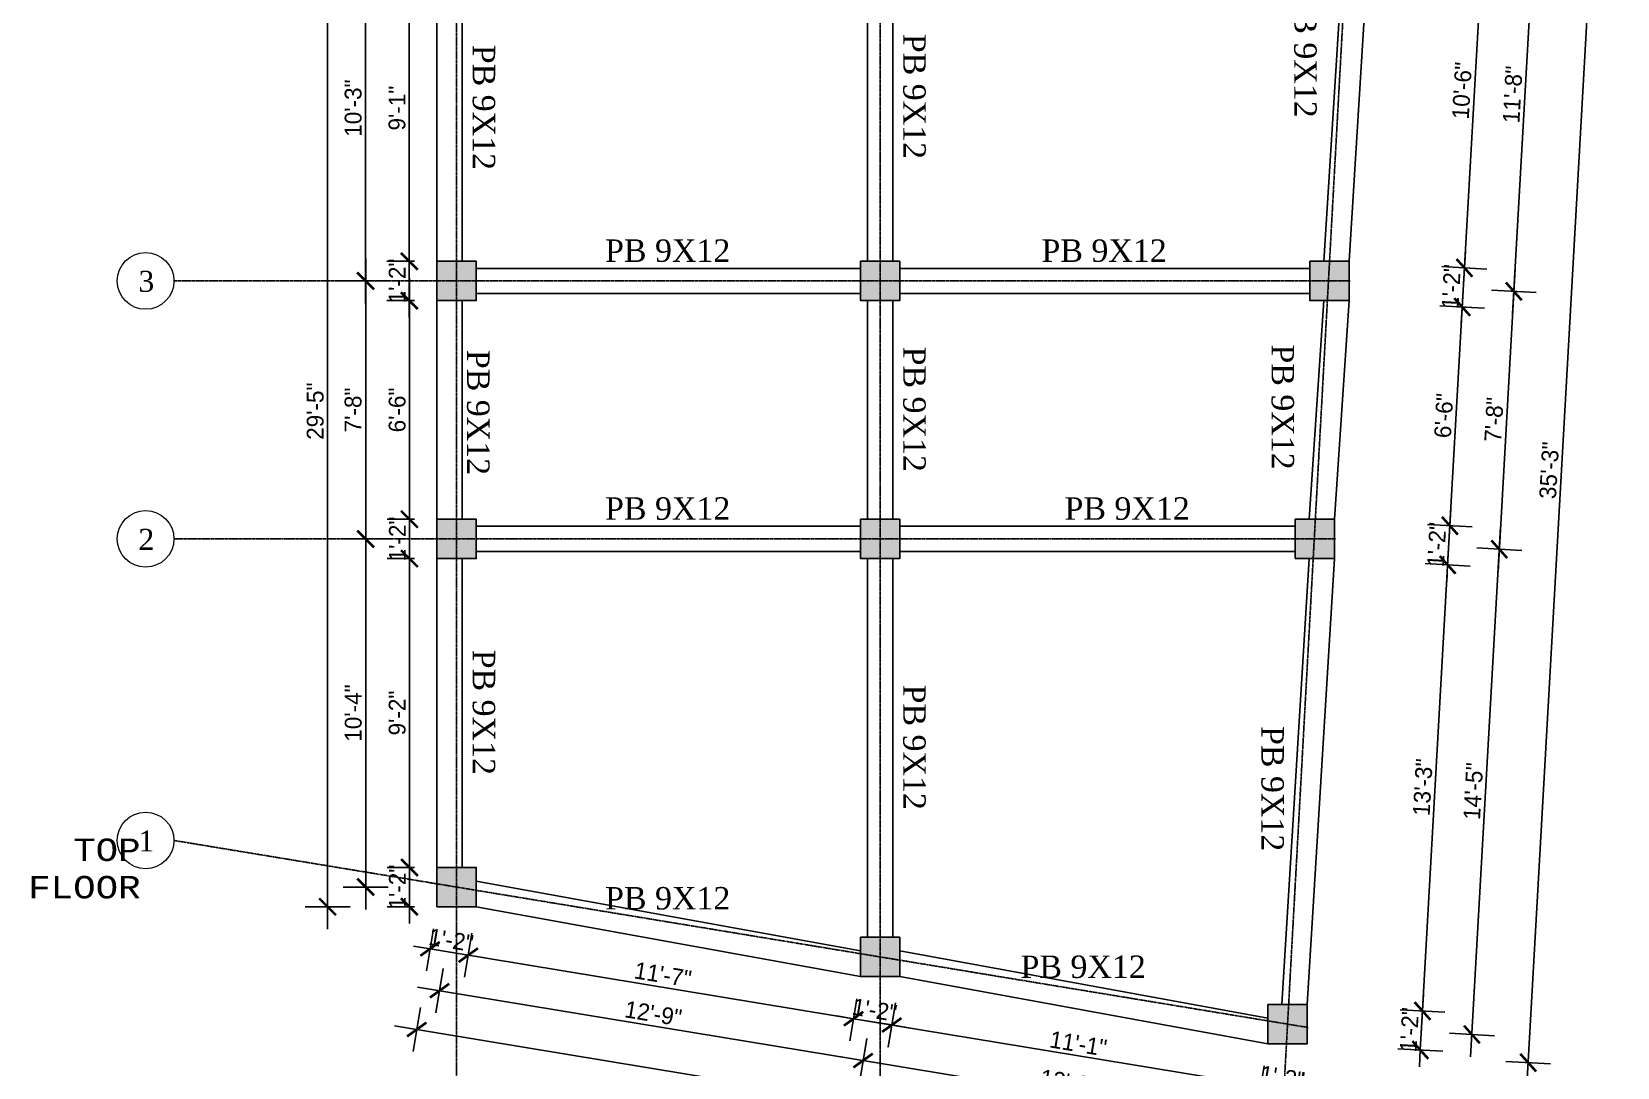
# Model space of a CAD drawing. Header units: inches. Extents: x -412 to 2766, y -9590 to -2111.
# Drawn here: x 487 to 1052, y -6211 to -5842 of the extents above; entities that cross this region are included whole.
import ezdxf

# ---------------------------------------------------------------- set-up
doc = ezdxf.new("R2010")
doc.units = ezdxf.units.IN
doc.header["$LTSCALE"] = 0.5
doc.header["$MEASUREMENT"] = 0
doc.header["$PDMODE"] = 66
doc.linetypes.add('PHANTOM2', pattern=[1.25, 0.625, -0.125, 0.125, -0.125, 0.125, -0.125])
for name, color, linetype, lineweight in [('15 TEXT', 7, 'Continuous', 15), ('COLUMN', 8, 'Continuous', 50), ('DOOR & WIN', 1, 'Continuous', 25), ('Profile ele', 4, 'Continuous', 25), ('TEXT', 220, 'Continuous', 9), ('window', 6, 'Continuous', 13)]:
    doc.layers.add(name, color=color, linetype=linetype, lineweight=lineweight)
doc.layers.add('OUTLINE', color=116, linetype='Continuous')
doc.styles.add('ARCHITECTURE', font='stylu.ttf')
doc.styles.add('arial', font='arial.ttf')
doc.styles.add('CUNEW', font='cour.ttf')
doc.styles.get("Standard").update_dxf_attribs({"font": 'arial.ttf'})
doc.dimstyles.new('8 SCALE', dxfattribs={"dimscale": 0, "dimtxt": 6, "dimasz": 6, "dimexe": 8, "dimexo": 8, "dimgap": 1.25, "dimtad": 1, "dimdec": 0, "dimzin": 3, "dimdsep": 46, "dimlunit": 4, "dimtxsty": 'ARCHITECTURE', "dimblk": 'ARCHTICK', "dimcen": 8, "dimdle": 8, "dimclrd": 5, "dimclre": 5, "dimclrt": 7, "dimadec": 0, "dimazin": 0, "dimtfac": 0.75, "dimtdec": 0, "dimtix": 1, "dimtmove": 2, "dimatfit": 3, "dimldrblk": 'ARCHTICK', "dimfxl": 8, "dimfxlon": 1, "dimtolj": 1, "dimtzin": 0, "dimlwd": -1, "dimlwe": -1, "dimarcsym": 0})

# ---------------------------------------------------------------- blocks, each defined once
blk = doc.blocks.new('52')
at = {"layer": '15 TEXT', "insert": (-16228.46, -16573, 0), "char_height": 8, "width": 201.2125, "attachment_point": 3, "style": 'CUNEW'}
blk.add_mtext('TOP\\PFLOOR', dxfattribs=at)
blk = doc.blocks.new('_ArchTick')
at = {"color": 0, "linetype": 'ByBlock', "const_width": 0.15}
blk.add_lwpolyline([(-0.5, -0.5), (0.5, 0.5)], dxfattribs=at)
blk = doc.blocks.new('*D1177')
at = {"layer": 'Defpoints', "color": 0, "transparency": 16777216}
for p in [(-13648.02, -11230.22), (-13650.87, -11247.5), (-13511.02, -11255.13)]:
    blk.add_point(p, dxfattribs=at)
at = {"layer": 'Profile ele', "color": 5, "transparency": 16777216}
for p, q in [((-13649.57, -11239.6), (-13652.17, -11255.39)), ((-13505.61, -11271.46), (-13658.76, -11246.19)), ((-13512.32, -11263.02), (-13514.8, -11278.05))]:
    blk.add_line(p, q, dxfattribs=at)
at = {"layer": 'Profile ele', "color": 5, "transparency": 16777216, "xscale": 6, "yscale": 6, "zscale": 6}
for p, rotation in [((-13650.87, -11247.5), 170.6334039608592), ((-13513.5, -11270.16), 350.6334039608591)]:
    blk.add_blockref('_ArchTick', p, dxfattribs=dict(at, rotation=rotation))
at = {"layer": 'Profile ele', "color": 7, "transparency": 16777216, "insert": (-13581.46, -11254.42), "char_height": 6, "attachment_point": 5, "rotation": 350.6334, "style": 'ARCHITECTURE'}
blk.add_mtext('\\A1;11\'-7"', dxfattribs=at)
blk = doc.blocks.new('*D1178')
at = {"layer": 'Defpoints', "color": 0, "transparency": 16777216}
for p in [(-13662.02, -11230.22), (-13648.02, -11230.22), (-13664.5, -11245.25)]:
    blk.add_point(p, dxfattribs=at)
at = {"layer": 'Profile ele', "color": 5, "transparency": 16777216}
for p, q in [((-13663.32, -11238.12), (-13665.8, -11253.14)), ((-13649.57, -11239.6), (-13652.17, -11255.39)), ((-13664.5, -11245.25), (-13670.42, -11244.27)), ((-13650.87, -11247.5), (-13664.5, -11245.25)), ((-13650.87, -11247.5), (-13644.95, -11248.47))]:
    blk.add_line(p, q, dxfattribs=at)
at = {"layer": 'Profile ele', "color": 5, "transparency": 16777216, "xscale": 6, "yscale": 6, "zscale": 6}
for p, rotation in [((-13664.5, -11245.25), 350.6334039608591), ((-13650.87, -11247.5), 170.6334039608592)]:
    blk.add_blockref('_ArchTick', p, dxfattribs=dict(at, rotation=rotation))
at = {"layer": 'Profile ele', "color": 7, "transparency": 16777216, "insert": (-13656.98, -11242.12), "char_height": 6, "attachment_point": 5, "rotation": 350.6334, "style": 'ARCHITECTURE'}
blk.add_mtext('\\A1;1\'-2"', dxfattribs=at)
blk = doc.blocks.new('*D1179')
at = {"layer": 'Defpoints', "color": 0, "transparency": 16777216}
for p in [(-13511.02, -11255.13), (-13497.02, -11255.13), (-13499.87, -11272.4)]:
    blk.add_point(p, dxfattribs=at)
at = {"layer": 'Profile ele', "color": 5, "transparency": 16777216}
for p, q in [((-13512.32, -11263.02), (-13514.8, -11278.05)), ((-13498.57, -11264.51), (-13501.17, -11280.3)), ((-13513.5, -11270.16), (-13519.42, -11269.18)), ((-13513.5, -11270.16), (-13499.87, -11272.4)), ((-13499.87, -11272.4), (-13493.95, -11273.38))]:
    blk.add_line(p, q, dxfattribs=at)
at = {"layer": 'Profile ele', "color": 5, "transparency": 16777216, "xscale": 6, "yscale": 6, "zscale": 6}
for p, rotation in [((-13513.5, -11270.16), 350.6334039608591), ((-13499.87, -11272.4), 170.6334039608592)]:
    blk.add_blockref('_ArchTick', p, dxfattribs=dict(at, rotation=rotation))
at = {"layer": 'Profile ele', "color": 7, "transparency": 16777216, "insert": (-13505.98, -11267.03), "char_height": 6, "attachment_point": 5, "rotation": 350.6334, "style": 'ARCHITECTURE'}
blk.add_mtext('\\A1;1\'-2"', dxfattribs=at)
blk = doc.blocks.new('*D1180')
at = {"layer": 'Defpoints', "color": 0, "transparency": 16777216}
for p in [(-13497.02, -11255.13), (-13365.78, -11279.09), (-13368.25, -11294.11)]:
    blk.add_point(p, dxfattribs=at)
at = {"layer": 'Profile ele', "color": 5, "transparency": 16777216}
for p, q in [((-13498.57, -11264.51), (-13501.17, -11280.3)), ((-13507.76, -11271.1), (-13360.36, -11295.42)), ((-13367.08, -11286.98), (-13369.56, -11302.01))]:
    blk.add_line(p, q, dxfattribs=at)
at = {"layer": 'Profile ele', "color": 5, "transparency": 16777216, "xscale": 6, "yscale": 6, "zscale": 6}
for p, rotation in [((-13499.87, -11272.4), 170.6334039608592), ((-13368.25, -11294.11), 350.6334039608591)]:
    blk.add_blockref('_ArchTick', p, dxfattribs=dict(at, rotation=rotation))
at = {"layer": 'Profile ele', "color": 7, "transparency": 16777216, "insert": (-13433.37, -11279.04), "char_height": 6, "attachment_point": 5, "rotation": 350.6334, "style": 'ARCHITECTURE'}
blk.add_mtext('\\A1;11\'-1"', dxfattribs=at)
blk = doc.blocks.new('*D1181')
at = {"layer": 'Defpoints', "color": 0, "transparency": 16777216}
for p in [(-13365.78, -11279.09), (-13351.9, -11281.38), (-13354.38, -11296.4)]:
    blk.add_point(p, dxfattribs=at)
at = {"layer": 'Profile ele', "color": 5, "transparency": 16777216}
for p, q in [((-13367.08, -11286.98), (-13369.56, -11302.01)), ((-13368.25, -11294.11), (-13374.17, -11293.14)), ((-13368.25, -11294.11), (-13354.38, -11296.4)), ((-13353.21, -11289.27), (-13355.69, -11304.3)), ((-13354.38, -11296.4), (-13348.46, -11297.38))]:
    blk.add_line(p, q, dxfattribs=at)
at = {"layer": 'Profile ele', "color": 5, "transparency": 16777216, "xscale": 6, "yscale": 6, "zscale": 6}
for p, rotation in [((-13368.25, -11294.11), 350.6334039608591), ((-13354.38, -11296.4), 170.6334039608592)]:
    blk.add_blockref('_ArchTick', p, dxfattribs=dict(at, rotation=rotation))
at = {"layer": 'Profile ele', "color": 7, "transparency": 16777216, "insert": (-13360.62, -11291.01), "char_height": 6, "attachment_point": 5, "rotation": 350.6334, "style": 'ARCHITECTURE'}
blk.add_mtext('\\A1;1\'-2"', dxfattribs=at)
blk = doc.blocks.new('*D1182')
at = {"layer": 'Defpoints', "color": 0, "transparency": 16777216}
for p in [(-13655.02, -11223.22), (-13504.02, -11248.13), (-13510.11, -11285.08)]:
    blk.add_point(p, dxfattribs=at)
at = {"layer": 'Profile ele', "color": 5, "transparency": 16777216}
for p, q in [((-13659.81, -11252.28), (-13662.42, -11268.06)), ((-13669.01, -11258.87), (-13502.22, -11286.38)), ((-13508.81, -11277.18), (-13511.42, -11292.97))]:
    blk.add_line(p, q, dxfattribs=at)
at = {"layer": 'Profile ele', "color": 5, "transparency": 16777216, "xscale": 6, "yscale": 6, "zscale": 6}
for p, rotation in [((-13661.11, -11260.17), 170.6334039608233), ((-13510.11, -11285.08), 350.6334039608233)]:
    blk.add_blockref('_ArchTick', p, dxfattribs=dict(at, rotation=rotation))
at = {"layer": 'Profile ele', "color": 7, "transparency": 16777216, "insert": (-13584.91, -11268.33), "char_height": 6, "attachment_point": 5, "rotation": 350.6334, "style": 'ARCHITECTURE'}
blk.add_mtext('\\A1;12\'-9"', dxfattribs=at)
blk = doc.blocks.new('*D1183')
at = {"layer": 'Defpoints', "color": 0, "transparency": 16777216}
for p in [(-13504.02, -11248.13), (-13358.78, -11272.09), (-13364.87, -11309.04)]:
    blk.add_point(p, dxfattribs=at)
at = {"layer": 'Profile ele', "color": 5, "transparency": 16777216}
for p, q in [((-13508.81, -11277.19), (-13511.42, -11292.97)), ((-13518.01, -11283.78), (-13356.98, -11310.34)), ((-13363.57, -11301.14), (-13366.17, -11316.93))]:
    blk.add_line(p, q, dxfattribs=at)
at = {"layer": 'Profile ele', "color": 5, "transparency": 16777216, "xscale": 6, "yscale": 6, "zscale": 6}
for p, rotation in [((-13510.12, -11285.08), 170.6334039608592), ((-13364.87, -11309.04), 350.6334039608591)]:
    blk.add_blockref('_ArchTick', p, dxfattribs=dict(at, rotation=rotation))
at = {"layer": 'Profile ele', "color": 7, "transparency": 16777216, "insert": (-13436.78, -11292.76), "char_height": 6, "attachment_point": 5, "rotation": 350.6334, "style": 'ARCHITECTURE'}
blk.add_mtext('\\A1;12\'-3"', dxfattribs=at)
blk = doc.blocks.new('*D1184')
at = {"layer": 'Defpoints', "color": 0, "transparency": 16777216}
for p in [(-13662.02, -11230.22), (-13669.24, -11274.01), (-13351.9, -11281.38)]:
    blk.add_point(p, dxfattribs=at)
at = {"layer": 'Profile ele', "color": 5, "transparency": 16777216}
for p, q in [((-13667.94, -11266.12), (-13670.55, -11281.91)), ((-13351.23, -11326.47), (-13677.14, -11272.71)), ((-13357.83, -11317.27), (-13360.43, -11333.06))]:
    blk.add_line(p, q, dxfattribs=at)
at = {"layer": 'Profile ele', "color": 5, "transparency": 16777216, "xscale": 6, "yscale": 6, "zscale": 6}
for p, rotation in [((-13669.24, -11274.01), 170.6334039608233), ((-13359.13, -11325.17), 350.6334039608233)]:
    blk.add_blockref('_ArchTick', p, dxfattribs=dict(at, rotation=rotation))
at = {"layer": 'Profile ele', "color": 7, "transparency": 16777216, "insert": (-13513.48, -11295.29), "char_height": 6, "attachment_point": 5, "rotation": 350.6334, "style": 'ARCHITECTURE'}
blk.add_mtext('\\A1;26\'-2"', dxfattribs=at)
blk = doc.blocks.new('*D1185')
at = {"layer": 'Defpoints', "color": 0, "transparency": 16777216}
for p in [(-13671.84, -11106.09), (-13662.02, -11106.09), (-13662.02, -11216.22)]:
    blk.add_point(p, dxfattribs=at)
at = {"layer": 'Profile ele', "color": 5, "transparency": 16777216}
for p, q in [((-13671.84, -11224.22), (-13671.84, -11098.09)), ((-13670.02, -11106.09), (-13679.84, -11106.09)), ((-13670.02, -11216.22), (-13679.84, -11216.22))]:
    blk.add_line(p, q, dxfattribs=at)
at = {"layer": 'Profile ele', "color": 5, "transparency": 16777216, "xscale": 6, "yscale": 6, "zscale": 6}
for p, rotation in [((-13671.84, -11106.09), 90), ((-13671.84, -11216.22), 270)]:
    blk.add_blockref('_ArchTick', p, dxfattribs=dict(at, rotation=rotation))
at = {"layer": 'Profile ele', "color": 7, "transparency": 16777216, "insert": (-13676.19, -11161.16), "char_height": 6, "attachment_point": 5, "rotation": 90, "style": 'ARCHITECTURE'}
blk.add_mtext('\\A1;9\'-2"', dxfattribs=at)
blk = doc.blocks.new('*D1186')
at = {"layer": 'Defpoints', "color": 0, "transparency": 16777216}
for p in [(-13671.84, -11092.09), (-13662.02, -11092.09), (-13662.02, -11106.09)]:
    blk.add_point(p, dxfattribs=at)
at = {"layer": 'Profile ele', "color": 5, "transparency": 16777216}
for p, q in [((-13671.84, -11092.09), (-13671.84, -11086.09)), ((-13670.02, -11092.09), (-13679.84, -11092.09)), ((-13671.84, -11106.09), (-13671.84, -11092.09)), ((-13670.02, -11106.09), (-13679.84, -11106.09)), ((-13671.84, -11106.09), (-13671.84, -11112.09))]:
    blk.add_line(p, q, dxfattribs=at)
at = {"layer": 'Profile ele', "color": 5, "transparency": 16777216, "xscale": 6, "yscale": 6, "zscale": 6}
for p, rotation in [((-13671.84, -11092.09), 270), ((-13671.84, -11106.09), 90)]:
    blk.add_blockref('_ArchTick', p, dxfattribs=dict(at, rotation=rotation))
at = {"layer": 'Profile ele', "color": 7, "transparency": 16777216, "insert": (-13676.15, -11099.09), "char_height": 6, "attachment_point": 5, "rotation": 90, "style": 'ARCHITECTURE'}
blk.add_mtext('\\A1;1\'-2"', dxfattribs=at)
blk = doc.blocks.new('*D1187')
at = {"layer": 'Defpoints', "color": 0, "transparency": 16777216}
for p in [(-13671.84, -11014.09), (-13662.02, -11014.09), (-13662.02, -11092.09)]:
    blk.add_point(p, dxfattribs=at)
at = {"layer": 'Profile ele', "color": 5, "transparency": 16777216}
for p, q in [((-13671.84, -11100.09), (-13671.84, -11006.09)), ((-13670.02, -11014.09), (-13679.84, -11014.09)), ((-13670.02, -11092.09), (-13679.84, -11092.09))]:
    blk.add_line(p, q, dxfattribs=at)
at = {"layer": 'Profile ele', "color": 5, "transparency": 16777216, "xscale": 6, "yscale": 6, "zscale": 6}
for p, rotation in [((-13671.84, -11014.09), 90), ((-13671.84, -11092.09), 270)]:
    blk.add_blockref('_ArchTick', p, dxfattribs=dict(at, rotation=rotation))
at = {"layer": 'Profile ele', "color": 7, "transparency": 16777216, "insert": (-13676.21, -11053.09), "char_height": 6, "attachment_point": 5, "rotation": 90, "style": 'ARCHITECTURE'}
blk.add_mtext('\\A1;6\'-6"', dxfattribs=at)
blk = doc.blocks.new('*D1188')
at = {"layer": 'Defpoints', "color": 0, "transparency": 16777216}
for p in [(-13671.91, -11000.09), (-13662.02, -11000.09), (-13662.02, -11014.09)]:
    blk.add_point(p, dxfattribs=at)
at = {"layer": 'Profile ele', "color": 5, "transparency": 16777216}
for p, q in [((-13671.91, -11000.09), (-13671.91, -10994.09)), ((-13670.02, -11000.09), (-13679.91, -11000.09)), ((-13671.91, -11014.09), (-13671.91, -11000.09)), ((-13670.02, -11014.09), (-13679.91, -11014.09)), ((-13671.91, -11014.09), (-13671.91, -11020.09))]:
    blk.add_line(p, q, dxfattribs=at)
at = {"layer": 'Profile ele', "color": 5, "transparency": 16777216, "xscale": 6, "yscale": 6, "zscale": 6}
for p, rotation in [((-13671.91, -11000.09), 270), ((-13671.91, -11014.09), 90)]:
    blk.add_blockref('_ArchTick', p, dxfattribs=dict(at, rotation=rotation))
at = {"layer": 'Profile ele', "color": 7, "transparency": 16777216, "insert": (-13676.22, -11007.09), "char_height": 6, "attachment_point": 5, "rotation": 90, "style": 'ARCHITECTURE'}
blk.add_mtext('\\A1;1\'-2"', dxfattribs=at)
blk = doc.blocks.new('*D1189')
at = {"layer": 'Defpoints', "color": 0, "transparency": 16777216}
for p in [(-13671.91, -10890.81), (-13662.02, -10890.81), (-13662.02, -11000.09)]:
    blk.add_point(p, dxfattribs=at)
at = {"layer": 'Profile ele', "color": 5, "transparency": 16777216}
for p, q in [((-13671.91, -11008.09), (-13671.91, -10882.81)), ((-13670.02, -10890.81), (-13679.91, -10890.81)), ((-13670.02, -11000.09), (-13679.91, -11000.09))]:
    blk.add_line(p, q, dxfattribs=at)
at = {"layer": 'Profile ele', "color": 5, "transparency": 16777216, "xscale": 6, "yscale": 6, "zscale": 6}
for p, rotation in [((-13671.91, -10890.81), 90), ((-13671.91, -11000.09), 270)]:
    blk.add_blockref('_ArchTick', p, dxfattribs=dict(at, rotation=rotation))
at = {"layer": 'Profile ele', "color": 7, "transparency": 16777216, "insert": (-13676.26, -10945.45), "char_height": 6, "attachment_point": 5, "rotation": 90, "style": 'ARCHITECTURE'}
blk.add_mtext('\\A1;9\'-1"', dxfattribs=at)
blk = doc.blocks.new('*D1191')
at = {"layer": 'Defpoints', "color": 0, "transparency": 16777216}
for p in [(-13687.44, -11099.09), (-13655.02, -11099.09), (-13655.02, -11223.22)]:
    blk.add_point(p, dxfattribs=at)
at = {"layer": 'Profile ele', "color": 5, "transparency": 16777216}
for p, q in [((-13687.44, -11231.22), (-13687.44, -11091.09)), ((-13679.44, -11099.09), (-13695.44, -11099.09)), ((-13679.44, -11223.22), (-13695.44, -11223.22))]:
    blk.add_line(p, q, dxfattribs=at)
at = {"layer": 'Profile ele', "color": 5, "transparency": 16777216, "xscale": 6, "yscale": 6, "zscale": 6}
for p, rotation in [((-13687.44, -11099.09), 90), ((-13687.44, -11223.22), 270)]:
    blk.add_blockref('_ArchTick', p, dxfattribs=dict(at, rotation=rotation))
at = {"layer": 'Profile ele', "color": 7, "transparency": 16777216, "insert": (-13691.85, -11161.16), "char_height": 6, "attachment_point": 5, "rotation": 90, "style": 'ARCHITECTURE'}
blk.add_mtext('\\A1;10\'-4"', dxfattribs=at)
blk = doc.blocks.new('*D1192')
at = {"layer": 'Defpoints', "color": 0, "transparency": 16777216}
for p in [(-13687.44, -11007.09), (-13655.02, -11007.09), (-13655.02, -11099.09)]:
    blk.add_point(p, dxfattribs=at)
at = {"layer": 'Profile ele', "color": 5, "transparency": 16777216}
for p, q in [((-13687.44, -11107.09), (-13687.44, -10999.09)), ((-13679.44, -11007.09), (-13695.44, -11007.09)), ((-13679.44, -11099.09), (-13695.44, -11099.09))]:
    blk.add_line(p, q, dxfattribs=at)
at = {"layer": 'Profile ele', "color": 5, "transparency": 16777216, "xscale": 6, "yscale": 6, "zscale": 6}
for p, rotation in [((-13687.44, -11007.09), 90), ((-13687.44, -11099.09), 270)]:
    blk.add_blockref('_ArchTick', p, dxfattribs=dict(at, rotation=rotation))
at = {"layer": 'Profile ele', "color": 7, "transparency": 16777216, "insert": (-13691.91, -11053.09), "char_height": 6, "attachment_point": 5, "rotation": 90, "style": 'ARCHITECTURE'}
blk.add_mtext('\\A1;7\'-8"', dxfattribs=at)
blk = doc.blocks.new('*D1193')
at = {"layer": 'Defpoints', "color": 0, "transparency": 16777216}
for p in [(-13687.51, -10883.81), (-13655.02, -10883.81), (-13655.02, -11007.09)]:
    blk.add_point(p, dxfattribs=at)
at = {"layer": 'Profile ele', "color": 5, "transparency": 16777216}
for p, q in [((-13687.51, -11015.09), (-13687.51, -10875.81)), ((-13679.51, -10883.81), (-13695.51, -10883.81)), ((-13679.51, -11007.09), (-13695.51, -11007.09))]:
    blk.add_line(p, q, dxfattribs=at)
at = {"layer": 'Profile ele', "color": 5, "transparency": 16777216, "xscale": 6, "yscale": 6, "zscale": 6}
for p, rotation in [((-13687.51, -10883.81), 90), ((-13687.51, -11007.09), 270)]:
    blk.add_blockref('_ArchTick', p, dxfattribs=dict(at, rotation=rotation))
at = {"layer": 'Profile ele', "color": 7, "transparency": 16777216, "insert": (-13691.89, -10945.45), "char_height": 6, "attachment_point": 5, "rotation": 90, "style": 'ARCHITECTURE'}
blk.add_mtext('\\A1;10\'-3"', dxfattribs=at)
blk = doc.blocks.new('*D1194')
at = {"layer": 'Defpoints', "color": 0, "transparency": 16777216}
for p in [(-13701.03, -10876.81), (-13662.02, -10876.81), (-13662.02, -11230.22)]:
    blk.add_point(p, dxfattribs=at)
at = {"layer": 'Profile ele', "color": 5, "transparency": 16777216}
for p, q in [((-13701.03, -11238.22), (-13701.03, -10868.81)), ((-13693.03, -10876.81), (-13709.03, -10876.81)), ((-13693.03, -11230.22), (-13709.03, -11230.22))]:
    blk.add_line(p, q, dxfattribs=at)
at = {"layer": 'Profile ele', "color": 5, "transparency": 16777216, "xscale": 6, "yscale": 6, "zscale": 6}
for p, rotation in [((-13701.03, -10876.81), 90), ((-13701.03, -11230.22), 270)]:
    blk.add_blockref('_ArchTick', p, dxfattribs=dict(at, rotation=rotation))
at = {"layer": 'Profile ele', "color": 7, "transparency": 16777216, "insert": (-13705.41, -11053.52), "char_height": 6, "attachment_point": 5, "rotation": 90, "style": 'ARCHITECTURE'}
blk.add_mtext('\\A1;29\'-5"', dxfattribs=at)
blk = doc.blocks.new('*D1196')
at = {"layer": 'Defpoints', "color": 0, "transparency": 16777216}
for p in [(-13328.96, -10874.23), (-13336.84, -11000.09), (-13295.72, -11002.41)]:
    blk.add_point(p, dxfattribs=at)
at = {"layer": 'Profile ele', "color": 5, "transparency": 16777216}
for p, q in [((-13288.18, -10868.51), (-13296.17, -11010.4)), ((-13296.61, -10876.05), (-13280.64, -10876.95)), ((-13303.71, -11001.96), (-13287.73, -11002.86))]:
    blk.add_line(p, q, dxfattribs=at)
at = {"layer": 'Profile ele', "color": 5, "transparency": 16777216, "xscale": 6, "yscale": 6, "zscale": 6}
for p, rotation in [((-13288.63, -10876.5), 86.77451339905117), ((-13295.72, -11002.41), 266.7745133990512)]:
    blk.add_blockref('_ArchTick', p, dxfattribs=dict(at, rotation=rotation))
at = {"layer": 'Profile ele', "color": 7, "transparency": 16777216, "insert": (-13296.55, -10939.21), "char_height": 6, "attachment_point": 5, "rotation": 86.7745, "style": 'ARCHITECTURE'}
blk.add_mtext('\\A1;10\'-6"', dxfattribs=at)
blk = doc.blocks.new('*D1197')
at = {"layer": 'Defpoints', "color": 0, "transparency": 16777216}
for p in [(-13336.84, -11000.09), (-13336.84, -11014.09), (-13296.51, -11016.37)]:
    blk.add_point(p, dxfattribs=at)
at = {"layer": 'Profile ele', "color": 5, "transparency": 16777216}
for p, q in [((-13295.72, -11002.41), (-13295.38, -10996.42)), ((-13303.71, -11001.96), (-13287.73, -11002.86)), ((-13295.72, -11002.41), (-13296.51, -11016.37)), ((-13304.49, -11015.92), (-13288.52, -11016.82)), ((-13296.51, -11016.37), (-13296.85, -11022.36))]:
    blk.add_line(p, q, dxfattribs=at)
at = {"layer": 'Profile ele', "color": 5, "transparency": 16777216, "xscale": 6, "yscale": 6, "zscale": 6}
for p, rotation in [((-13295.72, -11002.41), 266.7745133990512), ((-13296.51, -11016.37), 86.77451339905117)]:
    blk.add_blockref('_ArchTick', p, dxfattribs=dict(at, rotation=rotation))
at = {"layer": 'Profile ele', "color": 7, "transparency": 16777216, "insert": (-13300.42, -11009.15), "char_height": 6, "attachment_point": 5, "rotation": 86.7745, "style": 'ARCHITECTURE'}
blk.add_mtext('\\A1;1\'-2"', dxfattribs=at)
blk = doc.blocks.new('*D1198')
at = {"layer": 'Defpoints', "color": 0, "transparency": 16777216}
for p in [(-13336.84, -11014.09), (-13341.97, -11092.05), (-13300.9, -11094.37)]:
    blk.add_point(p, dxfattribs=at)
at = {"layer": 'Profile ele', "color": 5, "transparency": 16777216}
for p, q in [((-13296.06, -11008.38), (-13301.35, -11102.36)), ((-13304.49, -11015.92), (-13288.52, -11016.82)), ((-13308.89, -11093.92), (-13292.92, -11094.82))]:
    blk.add_line(p, q, dxfattribs=at)
at = {"layer": 'Profile ele', "color": 5, "transparency": 16777216, "xscale": 6, "yscale": 6, "zscale": 6}
for p, rotation in [((-13296.51, -11016.37), 86.77451339905117), ((-13300.9, -11094.37), 266.7745133990512)]:
    blk.add_blockref('_ArchTick', p, dxfattribs=dict(at, rotation=rotation))
at = {"layer": 'Profile ele', "color": 7, "transparency": 16777216, "insert": (-13303.06, -11055.12), "char_height": 6, "attachment_point": 5, "rotation": 86.7745, "style": 'ARCHITECTURE'}
blk.add_mtext('\\A1;6\'-6"', dxfattribs=at)
blk = doc.blocks.new('*D1199')
at = {"layer": 'Defpoints', "color": 0, "transparency": 16777216}
for p in [(-13341.97, -11092.05), (-13342.02, -11106.05), (-13301.69, -11108.33)]:
    blk.add_point(p, dxfattribs=at)
at = {"layer": 'Profile ele', "color": 5, "transparency": 16777216}
for p, q in [((-13300.9, -11094.37), (-13300.57, -11088.38)), ((-13308.89, -11093.92), (-13292.92, -11094.82)), ((-13300.9, -11094.37), (-13301.69, -11108.33)), ((-13309.68, -11107.88), (-13293.7, -11108.78)), ((-13301.69, -11108.33), (-13302.03, -11114.32))]:
    blk.add_line(p, q, dxfattribs=at)
at = {"layer": 'Profile ele', "color": 5, "transparency": 16777216, "xscale": 6, "yscale": 6, "zscale": 6}
for p, rotation in [((-13300.9, -11094.37), 266.7745133990512), ((-13301.69, -11108.33), 86.77451339905117)]:
    blk.add_blockref('_ArchTick', p, dxfattribs=dict(at, rotation=rotation))
at = {"layer": 'Profile ele', "color": 7, "transparency": 16777216, "insert": (-13305.6, -11101.11), "char_height": 6, "attachment_point": 5, "rotation": 86.7745, "style": 'ARCHITECTURE'}
blk.add_mtext('\\A1;1\'-2"', dxfattribs=at)
blk = doc.blocks.new('*D1200')
at = {"layer": 'Defpoints', "color": 0, "transparency": 16777216}
for p in [(-13342.02, -11106.05), (-13351.82, -11265.09), (-13310.66, -11267.41)]:
    blk.add_point(p, dxfattribs=at)
at = {"layer": 'Profile ele', "color": 5, "transparency": 16777216}
for p, q in [((-13301.24, -11100.34), (-13311.11, -11275.4)), ((-13309.68, -11107.88), (-13293.7, -11108.78)), ((-13318.64, -11266.96), (-13302.67, -11267.86))]:
    blk.add_line(p, q, dxfattribs=at)
at = {"layer": 'Profile ele', "color": 5, "transparency": 16777216, "xscale": 6, "yscale": 6, "zscale": 6}
for p, rotation in [((-13301.69, -11108.33), 86.77451339905117), ((-13310.66, -11267.41), 266.7745133990512)]:
    blk.add_blockref('_ArchTick', p, dxfattribs=dict(at, rotation=rotation))
at = {"layer": 'Profile ele', "color": 7, "transparency": 16777216, "insert": (-13310.52, -11187.62), "char_height": 6, "attachment_point": 5, "rotation": 86.7745, "style": 'ARCHITECTURE'}
blk.add_mtext('\\A1;13\'-3"', dxfattribs=at)
blk = doc.blocks.new('*D1201')
at = {"layer": 'Defpoints', "color": 0, "transparency": 16777216}
for p in [(-13351.82, -11265.09), (-13351.77, -11279.04), (-13311.44, -11281.31)]:
    blk.add_point(p, dxfattribs=at)
at = {"layer": 'Profile ele', "color": 5, "transparency": 16777216}
for p, q in [((-13310.66, -11267.41), (-13310.32, -11261.42)), ((-13318.64, -11266.96), (-13302.67, -11267.86)), ((-13310.66, -11267.41), (-13311.44, -11281.31)), ((-13319.43, -11280.86), (-13303.45, -11281.76)), ((-13311.44, -11281.31), (-13311.78, -11287.3))]:
    blk.add_line(p, q, dxfattribs=at)
at = {"layer": 'Profile ele', "color": 5, "transparency": 16777216, "xscale": 6, "yscale": 6, "zscale": 6}
for p, rotation in [((-13310.66, -11267.41), 266.7745133990512), ((-13311.44, -11281.31), 86.77451339905117)]:
    blk.add_blockref('_ArchTick', p, dxfattribs=dict(at, rotation=rotation))
at = {"layer": 'Profile ele', "color": 7, "transparency": 16777216, "insert": (-13315.35, -11274.12), "char_height": 6, "attachment_point": 5, "rotation": 86.7745, "style": 'ARCHITECTURE'}
blk.add_mtext('\\A1;1\'-2"', dxfattribs=at)
blk = doc.blocks.new('*D1202')
at = {"layer": 'Defpoints', "color": 0, "transparency": 16777216}
for p in [(-13349.02, -11099.05), (-13283.28, -11102.76), (-13358.78, -11272.09)]:
    blk.add_point(p, dxfattribs=at)
at = {"layer": 'Profile ele', "color": 5, "transparency": 16777216}
for p, q in [((-13293.49, -11283.78), (-13282.83, -11094.77)), ((-13291.27, -11102.31), (-13275.3, -11103.21)), ((-13301.02, -11275.34), (-13285.05, -11276.24))]:
    blk.add_line(p, q, dxfattribs=at)
at = {"layer": 'Profile ele', "color": 5, "transparency": 16777216, "xscale": 6, "yscale": 6, "zscale": 6}
for p, rotation in [((-13283.28, -11102.76), 86.77450968717929), ((-13293.04, -11275.79), 266.7745096871793)]:
    blk.add_blockref('_ArchTick', p, dxfattribs=dict(at, rotation=rotation))
at = {"layer": 'Profile ele', "color": 7, "transparency": 16777216, "insert": (-13292.54, -11189.03), "char_height": 6, "attachment_point": 5, "rotation": 86.7745, "style": 'ARCHITECTURE'}
blk.add_mtext('\\A1;14\'-5"', dxfattribs=at)
blk = doc.blocks.new('*D1203')
at = {"layer": 'Defpoints', "color": 0, "transparency": 16777216}
for p in [(-13343.84, -11007.09), (-13278.1, -11010.8), (-13349.02, -11099.05)]:
    blk.add_point(p, dxfattribs=at)
at = {"layer": 'Profile ele', "color": 5, "transparency": 16777216}
for p, q in [((-13283.73, -11110.75), (-13277.65, -11002.81)), ((-13286.09, -11010.35), (-13270.11, -11011.25)), ((-13291.27, -11102.31), (-13275.29, -11103.21))]:
    blk.add_line(p, q, dxfattribs=at)
at = {"layer": 'Profile ele', "color": 5, "transparency": 16777216, "xscale": 6, "yscale": 6, "zscale": 6}
for p, rotation in [((-13278.1, -11010.8), 86.77451339905117), ((-13283.28, -11102.76), 266.7745133990512)]:
    blk.add_blockref('_ArchTick', p, dxfattribs=dict(at, rotation=rotation))
at = {"layer": 'Profile ele', "color": 7, "transparency": 16777216, "insert": (-13285.15, -11056.53), "char_height": 6, "attachment_point": 5, "rotation": 86.7745, "style": 'ARCHITECTURE'}
blk.add_mtext('\\A1;7\'-8"', dxfattribs=at)
blk = doc.blocks.new('*D1204')
at = {"layer": 'Defpoints', "color": 0, "transparency": 16777216}
for p in [(-13335.96, -10867.23), (-13270.22, -10870.93), (-13343.84, -11007.09)]:
    blk.add_point(p, dxfattribs=at)
at = {"layer": 'Profile ele', "color": 5, "transparency": 16777216}
for p, q in [((-13278.55, -11018.79), (-13269.77, -10862.94)), ((-13278.2, -10870.48), (-13262.23, -10871.38)), ((-13286.09, -11010.35), (-13270.11, -11011.25))]:
    blk.add_line(p, q, dxfattribs=at)
at = {"layer": 'Profile ele', "color": 5, "transparency": 16777216, "xscale": 6, "yscale": 6, "zscale": 6}
for p, rotation in [((-13270.22, -10870.93), 86.77451339905117), ((-13278.1, -11010.8), 266.7745133990512)]:
    blk.add_blockref('_ArchTick', p, dxfattribs=dict(at, rotation=rotation))
at = {"layer": 'Profile ele', "color": 7, "transparency": 16777216, "insert": (-13278.5, -10940.62), "char_height": 6, "attachment_point": 5, "rotation": 86.7745, "style": 'ARCHITECTURE'}
blk.add_mtext('\\A1;11\'-8"', dxfattribs=at)
blk = doc.blocks.new('*D1205')
at = {"layer": 'Defpoints', "color": 0, "transparency": 16777216}
for p in [(-13328.13, -10859.45), (-13249.2, -10863.9), (-13351.9, -11281.38)]:
    blk.add_point(p, dxfattribs=at)
at = {"layer": 'Profile ele', "color": 5, "transparency": 16777216}
for p, q in [((-13273.43, -11293.81), (-13248.75, -10855.91)), ((-13257.19, -10863.45), (-13241.22, -10864.35)), ((-13280.97, -11285.38), (-13264.99, -11286.28))]:
    blk.add_line(p, q, dxfattribs=at)
at = {"layer": 'Profile ele', "color": 5, "transparency": 16777216, "xscale": 6, "yscale": 6, "zscale": 6}
for p, rotation in [((-13249.2, -10863.9), 86.77451339904515), ((-13272.98, -11285.83), 266.7745133990452)]:
    blk.add_blockref('_ArchTick', p, dxfattribs=dict(at, rotation=rotation))
at = {"layer": 'Profile ele', "color": 7, "transparency": 16777216, "insert": (-13265.47, -11074.62), "char_height": 6, "attachment_point": 5, "rotation": 86.7745, "style": 'ARCHITECTURE'}
blk.add_mtext('\\A1;35\'-3"', dxfattribs=at)
blk = doc.blocks.new('*D1207')
at = {"layer": 'Defpoints', "color": 0, "transparency": 16777216}
for p in [(-13662.02, -11216.22), (-13671.84, -11230.22), (-13662.02, -11230.22)]:
    blk.add_point(p, dxfattribs=at)
at = {"layer": 'Profile ele', "color": 5, "transparency": 16777216}
for p, q in [((-13671.84, -11216.22), (-13671.84, -11210.22)), ((-13670.02, -11216.22), (-13679.84, -11216.22)), ((-13671.84, -11216.22), (-13671.84, -11230.22)), ((-13670.02, -11230.22), (-13679.84, -11230.22)), ((-13671.84, -11230.22), (-13671.84, -11236.22))]:
    blk.add_line(p, q, dxfattribs=at)
at = {"layer": 'Profile ele', "color": 5, "transparency": 16777216, "xscale": 6, "yscale": 6, "zscale": 6}
for p, rotation in [((-13671.84, -11216.22), 270), ((-13671.84, -11230.22), 90)]:
    blk.add_blockref('_ArchTick', p, dxfattribs=dict(at, rotation=rotation))
at = {"layer": 'Profile ele', "color": 7, "transparency": 16777216, "insert": (-13676.15, -11223.22), "char_height": 6, "attachment_point": 5, "rotation": 90, "style": 'ARCHITECTURE'}
blk.add_mtext('\\A1;1\'-2"', dxfattribs=at)
blk = doc.blocks.new('60')
at = {"layer": 'COLUMN'}
h = blk.add_hatch(color=256, dxfattribs=at)
h.dxf.hatch_style = 1
h.paths.add_polyline_path([(-13648.02, -11014.09), (-13648.02, -11000.09), (-13662.02, -11000.09), (-13662.02, -11014.09)])
h = blk.add_hatch(color=256, dxfattribs=at)
h.dxf.hatch_style = 1
h.paths.add_polyline_path([(-13497.02, -11014.09), (-13497.02, -11000.09), (-13511.02, -11000.09), (-13511.02, -11014.09)])
h = blk.add_hatch(color=256, dxfattribs=at)
h.dxf.hatch_style = 1
h.paths.add_polyline_path([(-13336.84, -11014.09), (-13336.84, -11000.09), (-13350.84, -11000.09), (-13350.84, -11014.09)])
h = blk.add_hatch(color=256, dxfattribs=at)
h.dxf.hatch_style = 1
h.paths.add_polyline_path([(-13648.02, -11106.09), (-13648.02, -11092.09), (-13662.02, -11092.09), (-13662.02, -11106.09)])
h = blk.add_hatch(color=256, dxfattribs=at)
h.dxf.hatch_style = 1
h.paths.add_polyline_path([(-13497.02, -11106.09), (-13497.02, -11092.09), (-13511.02, -11092.09), (-13511.02, -11106.09)])
h = blk.add_hatch(color=256, dxfattribs=at)
h.dxf.hatch_style = 1
h.paths.add_polyline_path([(-13342.02, -11106.05), (-13342.02, -11092.05), (-13356.02, -11092.05), (-13356.02, -11106.05)])
h = blk.add_hatch(color=256, dxfattribs=at)
h.dxf.hatch_style = 1
h.paths.add_polyline_path([(-13648.02, -11230.22), (-13648.02, -11216.22), (-13662.02, -11216.22), (-13662.02, -11230.22)])
h = blk.add_hatch(color=256, dxfattribs=at)
h.dxf.hatch_style = 1
h.paths.add_polyline_path([(-13497.02, -11255.13), (-13497.02, -11241.13), (-13511.02, -11241.13), (-13511.02, -11255.13)])
h = blk.add_hatch(color=256, dxfattribs=at)
h.dxf.hatch_style = 1
h.paths.add_polyline_path([(-13351.78, -11279.09), (-13351.78, -11265.09), (-13365.78, -11265.09), (-13365.78, -11279.09)])
at = {"layer": 'DOOR & WIN', "color": 6, "linetype": 'PHANTOM2'}
for p, q in [((-13504.04, -11329.66), (-13504.04, -10800.6)), ((-13363.46, -11357.25), (-13332.78, -10799.83)), ((-13655.04, -11300.02), (-13655.04, -10808.45)), ((-13336.45, -11007.09), (-13755.8, -11007.09)), ((-13341.63, -11099.05), (-13755.8, -11099.05)), ((-13351.45, -11273.3), (-13755.8, -11206.6))]:
    blk.add_line(p, q, dxfattribs=at)
at = {"layer": 'OUTLINE'}
for points in [[(-13662.02, -11000.09), (-13648.02, -11000.09), (-13648.02, -11014.09), (-13662.02, -11014.09)], [(-13511.02, -11000.09), (-13497.02, -11000.09), (-13497.02, -11014.09), (-13511.02, -11014.09)], [(-13350.84, -11000.09), (-13336.84, -11000.09), (-13336.84, -11014.09), (-13350.84, -11014.09)], [(-13662.02, -11092.09), (-13648.02, -11092.09), (-13648.02, -11106.09), (-13662.02, -11106.09)], [(-13511.02, -11092.09), (-13497.02, -11092.09), (-13497.02, -11106.09), (-13511.02, -11106.09)], [(-13356.02, -11092.05), (-13342.02, -11092.05), (-13342.02, -11106.05), (-13356.02, -11106.05)], [(-13662.02, -11216.22), (-13648.02, -11216.22), (-13648.02, -11230.22), (-13662.02, -11230.22)], [(-13511.02, -11241.13), (-13497.02, -11241.13), (-13497.02, -11255.13), (-13511.02, -11255.13)], [(-13365.78, -11265.09), (-13351.78, -11265.09), (-13351.78, -11279.09), (-13365.78, -11279.09)]]:
    blk.add_lwpolyline(points, close=True, dxfattribs=at)
at = {"layer": 'Profile ele'}
for p, q in [((-13345.86, -11000.09), (-13337.98, -10874.23)), ((-13336.84, -11000.09), (-13328.96, -10874.23)), ((-13508.52, -10882.96), (-13508.54, -11000.09)), ((-13499.52, -10882.96), (-13499.54, -11000.09)), ((-13662.02, -11000.09), (-13662.02, -10890.81)), ((-13653.02, -11000.09), (-13653.02, -10890.81)), ((-13648.02, -11002.59), (-13511.02, -11002.59)), ((-13497.02, -11002.59), (-13350.84, -11002.59)), ((-13648.02, -11011.59), (-13511.02, -11011.59)), ((-13497.02, -11011.59), (-13350.84, -11011.59)), ((-13662.02, -11092.09), (-13662.02, -11014.09)), ((-13653.02, -11092.09), (-13653.02, -11014.09)), ((-13508.54, -11014.09), (-13508.52, -11092.09)), ((-13499.54, -11014.09), (-13499.52, -11092.09)), ((-13351.04, -11092.05), (-13345.86, -11014.09)), ((-13342.02, -11092.05), (-13336.84, -11014.09)), ((-13511.02, -11094.55), (-13648.02, -11094.55)), ((-13356.02, -11094.55), (-13497.02, -11094.55)), ((-13662.02, -11216.22), (-13662.02, -11106.09)), ((-13653.02, -11216.22), (-13653.02, -11106.09)), ((-13511.02, -11103.55), (-13648.02, -11103.55)), ((-13508.54, -11106.09), (-13508.54, -11241.13)), ((-13499.54, -11106.09), (-13499.54, -11241.13)), ((-13356.02, -11103.55), (-13497.02, -11103.55)), ((-13360.79, -11265.09), (-13351.04, -11106.05)), ((-13351.78, -11265.09), (-13342.02, -11106.05)), ((-13648.02, -11221.08), (-13511.02, -11245.98)), ((-13648.02, -11230.22), (-13511.02, -11255.13)), ((-13497.02, -11245.98), (-13365.78, -11269.94)), ((-13497.02, -11255.13), (-13365.78, -11279.09))]:
    blk.add_line(p, q, dxfattribs=at)
at = {"layer": 'window', "linetype": 'Continuous', "lineweight": 5, "ltscale": 0.5}
for centre in [(-13765.9, -11007.09), (-13765.9, -11099.05), (-13765.9, -11206.6)]:
    blk.add_circle(centre, 10.1, dxfattribs=at)
at = {"layer": '15 TEXT', "color": 3, "lineweight": 60, "char_height": 8, "width": 383.5653, "attachment_point": 7, "rotation": 270, "style": 'arial'}
for insert in [(-13356.5, -10904.22), (-13495.89, -10918.96), (-13649.38, -10922.88), (-13651.4, -11031.67), (-13495.89, -11030.52), (-13364.57, -11029.73), (-13649.38, -11138.59), (-13495.9, -11151.04), (-13368.2, -11165.81)]:
    blk.add_mtext('{\\fTimes New Roman|b0|i0|c0|p18;PB 9X12}', dxfattribs=dict(at, insert=insert))
at = {"layer": '15 TEXT', "color": 3, "lineweight": 60, "char_height": 8, "width": 383.5653, "attachment_point": 7, "style": 'arial'}
for insert in [(-13602.09, -11000.39), (-13446.5, -11000.39), (-13602.09, -11092.35), (-13438.29, -11092.35), (-13602.09, -11231.32), (-13453.97, -11255.75)]:
    blk.add_mtext('{\\fTimes New Roman|b0|i0|c0|p18;PB 9X12}', dxfattribs=dict(at, insert=insert))
at = {"layer": 'TEXT', "char_height": 7.5, "attachment_point": 5}
for s, insert in [('{\\fTimes New Roman|b0|i0|c0|p18;\\C1;3}', (-13765.65, -11007.27)), ('{\\fTimes New Roman|b0|i0|c0|p18;\\C1;2}', (-13765.65, -11099.23))]:
    blk.add_mtext(s, dxfattribs=dict(at, insert=insert))
at = {"layer": 'TEXT', "insert": (-13765.65, -11206.77), "char_height": 7.5, "width": 7.2378, "attachment_point": 5}
blk.add_mtext('{\\fTimes New Roman|b0|i0|c0|p18;\\C1;1}', dxfattribs=at)
at = {"layer": 'Profile ele'}
for p1, p2, distance, picture, middle in [((-13351.9, -11281.38), (-13328.13, -10859.45), -79.05, '*D1205', (-13265.47, -11074.62)), ((-13358.78, -11272.09), (-13349.02, -11099.05), -65.84, '*D1202', (-13292.54, -11189.03)), ((-13655.02, -11223.22), (-13504.02, -11248.13), -37.44, '*D1182', (-13584.91, -11268.33)), ((-13351.9, -11281.38), (-13662.02, -11230.22), 44.38, '*D1184', (-13513.48, -11295.29))]:
    dim = blk.add_aligned_dim(p1=p1, p2=p2, distance=distance, dimstyle='8 SCALE', override={"dimscale": 1}, dxfattribs=at)
    dim.commit()
    dim.dimension.update_dxf_attribs({"geometry": picture, "text_midpoint": middle})
for base, p1, p2, angle, picture, middle in [((-13270.22, -10870.93), (-13343.84, -11007.09), (-13335.96, -10867.23), 266.7745, '*D1204', (-13278.5, -10940.62)), ((-13701.03, -10876.81), (-13662.02, -11230.22), (-13662.02, -10876.81), 90, '*D1194', (-13705.41, -11053.52)), ((-13295.72, -11002.41), (-13328.96, -10874.23), (-13336.84, -11000.09), 266.7745, '*D1196', (-13296.55, -10939.21)), ((-13687.51, -10883.81), (-13655.02, -11007.09), (-13655.02, -10883.81), 90, '*D1193', (-13691.89, -10945.45)), ((-13671.91, -10890.81), (-13662.02, -11000.09), (-13662.02, -10890.81), 90, '*D1189', (-13676.26, -10945.45)), ((-13671.91, -11000.09), (-13662.02, -11014.09), (-13662.02, -11000.09), 90, '*D1188', (-13676.22, -11007.09)), ((-13687.44, -11007.09), (-13655.02, -11099.09), (-13655.02, -11007.09), 90, '*D1192', (-13691.91, -11053.09)), ((-13296.51, -11016.37), (-13336.84, -11000.09), (-13336.84, -11014.09), 266.7745, '*D1197', (-13300.42, -11009.15)), ((-13671.84, -11014.09), (-13662.02, -11092.09), (-13662.02, -11014.09), 90, '*D1187', (-13676.21, -11053.09)), ((-13278.1, -11010.8), (-13349.02, -11099.05), (-13343.84, -11007.09), 266.7745, '*D1203', (-13285.15, -11056.53)), ((-13300.9, -11094.37), (-13336.84, -11014.09), (-13341.97, -11092.05), 266.7745, '*D1198', (-13303.06, -11055.12)), ((-13687.44, -11099.09), (-13655.02, -11223.22), (-13655.02, -11099.09), 90, '*D1191', (-13691.85, -11161.16)), ((-13671.84, -11092.09), (-13662.02, -11106.09), (-13662.02, -11092.09), 90, '*D1186', (-13676.15, -11099.09)), ((-13301.69, -11108.33), (-13341.97, -11092.05), (-13342.02, -11106.05), 266.7745, '*D1199', (-13305.6, -11101.11)), ((-13671.84, -11106.09), (-13662.02, -11216.22), (-13662.02, -11106.09), 90, '*D1185', (-13676.19, -11161.16)), ((-13310.66, -11267.41), (-13342.02, -11106.05), (-13351.82, -11265.09), 266.7745, '*D1200', (-13310.52, -11187.62)), ((-13671.84, -11230.22), (-13662.02, -11216.22), (-13662.02, -11230.22), 90, '*D1207', (-13676.15, -11223.22)), ((-13664.5, -11245.25), (-13648.02, -11230.22), (-13662.02, -11230.22), 170.6334, '*D1178', (-13656.98, -11242.12)), ((-13650.87, -11247.5), (-13511.02, -11255.13), (-13648.02, -11230.22), 170.6334, '*D1177', (-13581.46, -11254.42)), ((-13364.87, -11309.04), (-13504.02, -11248.13), (-13358.78, -11272.09), 170.6334, '*D1183', (-13436.78, -11292.76)), ((-13499.87, -11272.4), (-13511.02, -11255.13), (-13497.02, -11255.13), 170.6334, '*D1179', (-13505.98, -11267.03)), ((-13368.25, -11294.11), (-13497.02, -11255.13), (-13365.78, -11279.09), 170.6334, '*D1180', (-13433.37, -11279.04)), ((-13311.44, -11281.31), (-13351.82, -11265.09), (-13351.77, -11279.04), 266.7745, '*D1201', (-13315.35, -11274.12)), ((-13354.38, -11296.4), (-13365.78, -11279.09), (-13351.9, -11281.38), 170.6334, '*D1181', (-13360.62, -11291.01))]:
    dim = blk.add_linear_dim(base=base, p1=p1, p2=p2, angle=angle, dimstyle='8 SCALE', override={"dimscale": 1}, dxfattribs=at)
    dim.commit()
    dim.dimension.update_dxf_attribs({"geometry": picture, "text_midpoint": middle})

msp = doc.modelspace()

# ---------------------------------------------------------------- block references
at = {"layer": 'Profile ele'}
for name, p in [('60', (14293.15, 5076.59)), ('52', (16753.92, 10443.67, 0))]:
    msp.add_blockref(name, p, dxfattribs=at)

doc.saveas('drawing.dxf')
